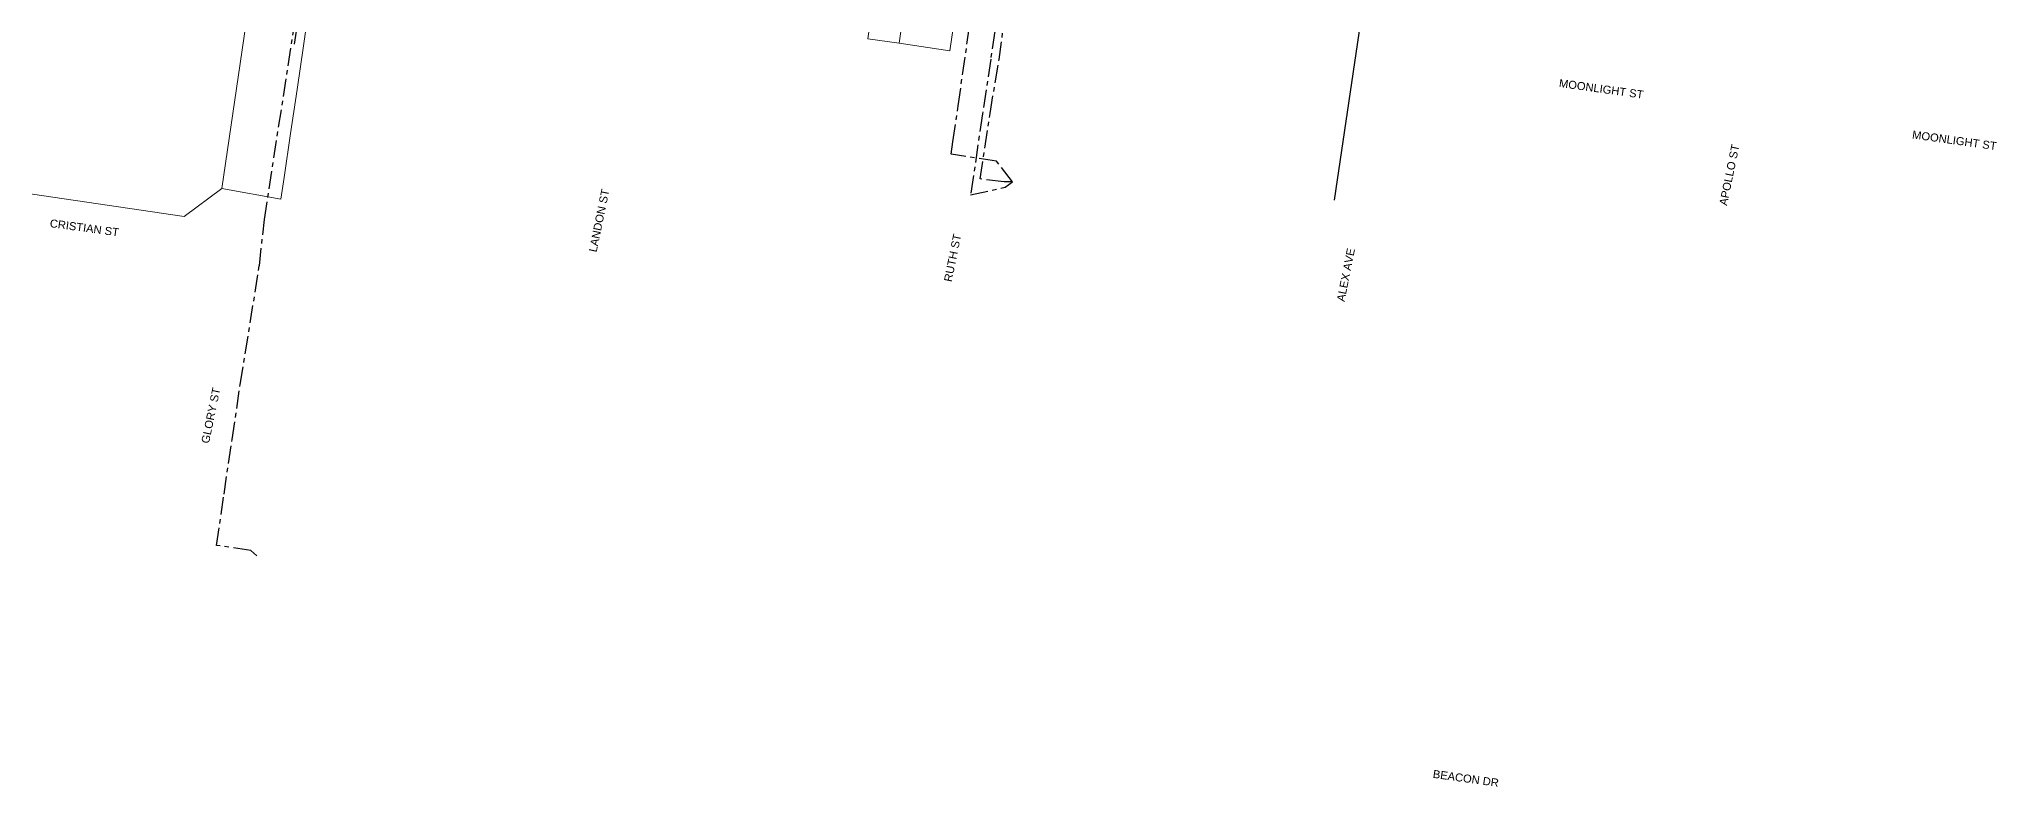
# Model space of a CAD drawing. Header units: metres. Extents: x 302924 to 304532, y 6268290 to 6269135.
# Drawn here: x 303845.3 to 304285.7, y 6268290.4 to 6268458.7 of the extents above; entities that cross this region are included whole.
import ezdxf

# ---------------------------------------------------------------- set-up
doc = ezdxf.new("R2010")
doc.units = ezdxf.units.M
doc.linetypes.add('Cable Exist UG', pattern=[7, 4, -1, 1, -1])
for name, color, linetype, lineweight in [('_User Miscellaneous1', 30, 'Continuous', 13), ('_User Miscellaneous5', 121, 'Continuous', 13), ('_User_HV_Exist', 1, 'Continuous', 35), ('_User_LV_Exist', 5, 'Continuous', 35), ('Cadastre Roads_SP_EXT', 218, 'Continuous', 15), ('Mains_HV_EXT', 13, 'Continuous', 25), ('Mains_LV_EXT', 163, 'Continuous', 25)]:
    doc.layers.add(name, color=color, linetype=linetype, lineweight=lineweight)
doc.styles.get("Standard").update_dxf_attribs({"font": 'arial.ttf'})
doc.linetypes.add('Cable E OH', pattern='A,8,-0.01,["E",Standard,S=1.5,R=30,X=0,Y=-0.9],0', length=8.01)

msp = doc.modelspace()

# ---------------------------------------------------------------- linework, layer by layer
at = {"layer": '_User Miscellaneous5', "linetype": 'Continuous', "transparency": 33554597}
for points in [[(303886.3592, 6268425.114), (303897.935, 6268503.9042), (303901.6144, 6268528.9426), (303907.9013, 6268571.7363), (303901.5716, 6268580.2461), (303843.7776, 6268588.7379), (303835.271, 6268582.446), (303812.9296, 6268435.9443), (303819.2543, 6268427.3937), (303877.8527, 6268418.7843), (303886.3592, 6268425.114)], [(304043.7358, 6268481.1906), (304043.5924, 6268481.2126), (304044.4036, 6268486.733), (304035.9438, 6268487.9759), (304031.6551, 6268458.7878), (304038.7101, 6268457.7508), (304039.7306, 6268464.6967), (304041.2788, 6268464.4699), (304041.9442, 6268468.9957), (304041.8008, 6268469.0176), (304042.3545, 6268472.7874), (304042.4978, 6268472.7664), (304043.7358, 6268481.1906)], [(304053.6685, 6268480.3121), (304049.4501, 6268485.992), (304044.4036, 6268486.733), (304043.5924, 6268481.2126), (304043.7358, 6268481.1906), (304042.4978, 6268472.7664), (304042.3545, 6268472.7874), (304041.8008, 6268469.0176), (304041.9442, 6268468.9957), (304041.2788, 6268464.4699), (304039.7306, 6268464.6967), (304038.7101, 6268457.7508), (304050.1079, 6268456.0768), (304053.6685, 6268480.3121)]]:
    msp.add_lwpolyline(points, close=True, dxfattribs=at)
at = {"layer": 'Cadastre Roads_SP_EXT', "linetype": 'Continuous'}
msp.add_lwpolyline([(303900.3603, 6268427.5403), (303901.814, 6268437.435), (303903.2677, 6268447.3297), (303904.7215, 6268457.2233), (303906.1761, 6268467.118), (303907.6298, 6268477.0127), (303911.1917, 6268501.254), (303897.935, 6268503.9042), (303886.3592, 6268425.114), (303899.6483, 6268422.6952), (303900.3603, 6268427.5403)], close=True, dxfattribs=at)
at = {"layer": 'Mains_HV_EXT', "linetype": 'Cable Exist UG'}
for points in [[(304064.205, 6268426.6078), (304062.3219, 6268426.5892), (304056.9697, 6268427.2234), (304056.9697, 6268427.2234), (304059.175, 6268441.9758), (304061.1862, 6268454.0996), (304064.851, 6268480.7739), (304073.8524, 6268487.4638), (304086.4648, 6268485.6091), (304124.6989, 6268479.9951), (304137.311, 6268478.1402), (304143.6158, 6268477.3204), (304145.9539, 6268493.0258), (304145.9539, 6268493.0258), (304149.9131, 6268519.7032)], [(303894.239, 6268342.4115), (303892.8976, 6268343.5862), (303885.1484, 6268344.7473), (303885.1484, 6268344.7473), (303886.8484, 6268356.2667), (303888.6714, 6268368.6219), (303888.6714, 6268368.6219), (303890.4883, 6268380.9862), (303894.7964, 6268407.7026), (303894.7964, 6268407.7026), (303895.916, 6268418.1079), (303905.0394, 6268476.9313), (303905.0394, 6268476.9313), (303908.4343, 6268502.8992), (303916.0673, 6268508.6136), (303921.8176, 6268507.8273), (303965.6016, 6268501.4203), (303965.6016, 6268501.4203), (303970.9228, 6268500.6219)], [(303968.5191, 6268465.8014), (303970.3708, 6268465.5132), (303983.3569, 6268463.5843), (303983.3569, 6268463.5843), (303984.2463, 6268468.9989), (303987.5056, 6268491.364), (303995.1069, 6268497.0956), (304049.8457, 6268489.0167), (304049.8457, 6268489.0167), (304068.7516, 6268486.1934), (304068.7516, 6268486.1934), (304063.3256, 6268481.2604), (304059.3105, 6268454.1927), (304057.4798, 6268441.8457), (304054.7908, 6268423.6314), (304062.5735, 6268425.3531), (304064.205, 6268426.6078)]]:
    msp.add_lwpolyline(points, dxfattribs=at)
at = {"layer": 'Mains_HV_EXT', "linetype": 'Cable E OH'}
msp.add_lwpolyline([(304136.6494, 6268422.4761), (304150.944, 6268519.5441)], dxfattribs=at)
at = {"layer": 'Mains_LV_EXT', "linetype": 'Cable Exist UG'}
for points in [[(303902.7358, 6268457.5246), (303908.9696, 6268499.6301), (303907.1008, 6268501.0071), (303907.1008, 6268501.0071), (303907.5033, 6268503.4581), (303915.8088, 6268509.654), (303921.9641, 6268508.8142), (303929.2621, 6268507.712), (303930.2778, 6268505.532)], [(304064.205, 6268426.6078), (304060.6374, 6268431.2404), (304060.6374, 6268431.2404), (304050.4315, 6268432.812), (304050.8067, 6268435.5561), (304050.8067, 6268435.5561), (304051.9983, 6268443.7137), (304055.4081, 6268467.565), (304053.8678, 6268468.3431), (304053.8678, 6268468.3431), (304055.7534, 6268480.8591), (304050.5273, 6268487.9157), (304039.1338, 6268489.6211), (304036.1616, 6268490.0657)]]:
    msp.add_lwpolyline(points, dxfattribs=at)

# ---------------------------------------------------------------- texts
at = {"layer": '_User Miscellaneous1', "transparency": 33554687}
for s, rotation, p in [('MOONLIGHT ST', 352.037587, (304187.0636, 6268447.9443)), ('APOLLO ST', 78.331226, (304224.9338, 6268421.1187)), ('MOONLIGHT ST', 352.033799, (304266.5119, 6268436.3601)), ('LANDON ST', 78.388514, (303970.6521, 6268410.6336)), ('CRISTIAN ST', 352.255289, (303847.563, 6268416.4068)), ('RUTH ST', 78.589017, (304050.5417, 6268403.9509)), ('ALEX AVE', 78.690068, (304138.8931, 6268399.5031)), ('GLORY ST', 78.336706, (303883.4584, 6268367.57)), ('BEACON DR', 352.035386, (304158.6856, 6268292.4623))]:
    msp.add_text(s, height=1.8, rotation=rotation, dxfattribs=at).set_placement(p)
at = {"layer": '_User_HV_Exist', "transparency": 33554687}
for s, rotation, p in [('MOONLIGHT ST', 352.037587, (304187.0636, 6268447.9443)), ('APOLLO ST', 78.331226, (304224.9338, 6268421.1187)), ('MOONLIGHT ST', 352.033799, (304266.5119, 6268436.3601)), ('LANDON ST', 78.388514, (303970.6521, 6268410.6336)), ('CRISTIAN ST', 352.255289, (303847.563, 6268416.4068)), ('RUTH ST', 78.589017, (304050.5417, 6268403.9509)), ('ALEX AVE', 78.690068, (304138.8931, 6268399.5031)), ('GLORY ST', 78.336706, (303883.4584, 6268367.57)), ('BEACON DR', 352.035386, (304158.6856, 6268292.4623))]:
    msp.add_text(s, height=1.8, rotation=rotation, dxfattribs=at).set_placement(p)
at = {"layer": '_User_LV_Exist', "transparency": 33554687}
for s, rotation, p in [('MOONLIGHT ST', 352.037587, (304187.0636, 6268447.9443)), ('APOLLO ST', 78.331226, (304224.9338, 6268421.1187)), ('MOONLIGHT ST', 352.033799, (304266.5119, 6268436.3601)), ('LANDON ST', 78.388514, (303970.6521, 6268410.6336)), ('CRISTIAN ST', 352.255289, (303847.563, 6268416.4068)), ('RUTH ST', 78.589017, (304050.5417, 6268403.9509)), ('ALEX AVE', 78.690068, (304138.8931, 6268399.5031)), ('GLORY ST', 78.336706, (303883.4584, 6268367.57)), ('BEACON DR', 352.035386, (304158.6856, 6268292.4623))]:
    msp.add_text(s, height=1.8, rotation=rotation, dxfattribs=at).set_placement(p)

doc.saveas('drawing.dxf')
